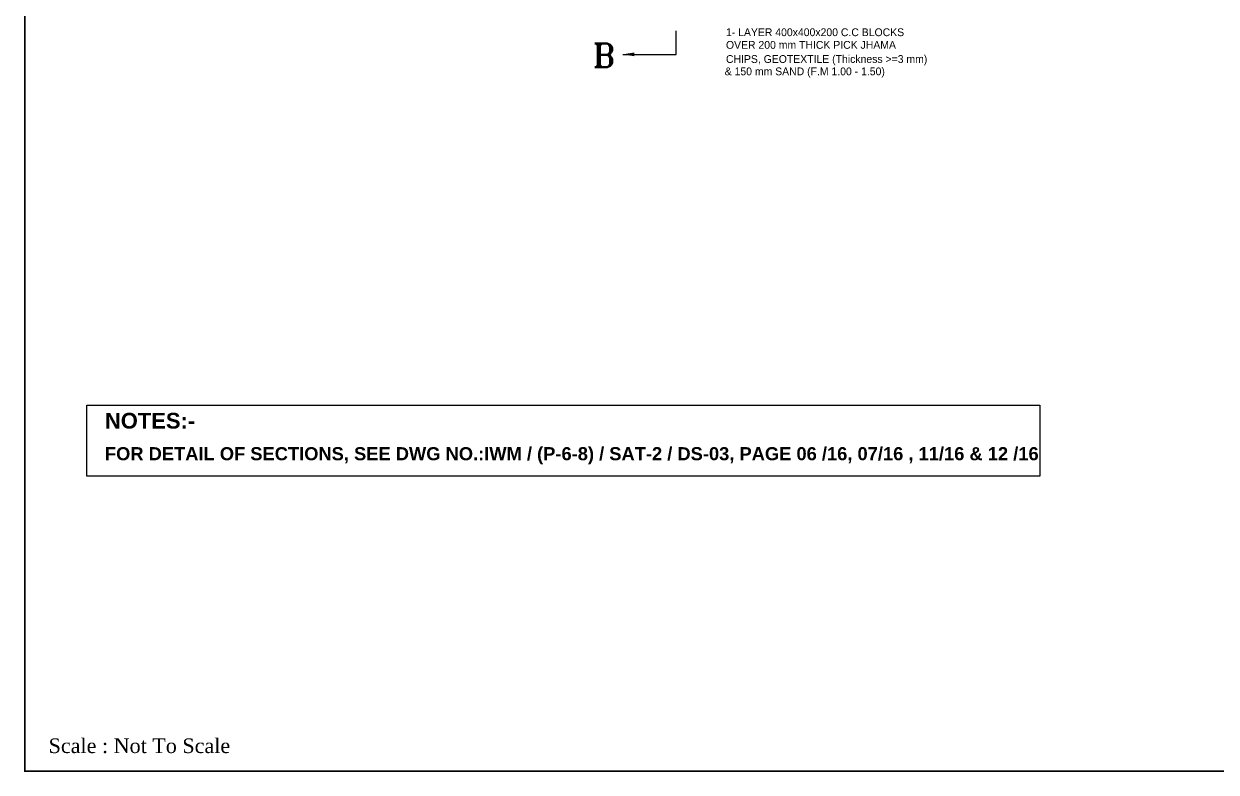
# Model space of a CAD drawing. Extents: x -377620 to 406987, y -326460 to -226264.
# Drawn here: x -106774 to -80816, y -270335 to -254042 of the extents above; entities that cross this region are included whole.
import ezdxf

# ---------------------------------------------------------------- set-up
doc = ezdxf.new("R2010")
doc.units = 0
doc.header["$LTSCALE"] = 300
doc.header["$MEASUREMENT"] = 0
doc.layers.add('LINE', color=7, linetype='CONTINUOUS')
doc.styles.add('BIG', font='ROMANT.SHX')
doc.dimstyles.new('3', dxfattribs={"dimtxt": 225, "dimasz": 350, "dimexe": 100, "dimexo": 25, "dimgap": 9, "dimtad": 0, "dimdec": 0, "dimzin": 0, "dimdsep": 46, "dimtxsty": 'Standard', "dimcen": 0, "dimclrd": 5, "dimclre": 6, "dimclrt": 256, "dimadec": 0, "dimazin": 0, "dimtfac": 1, "dimtdec": 0, "dimtofl": 0, "dimtmove": 2, "dimatfit": 3, "dimfxl": 1, "dimtolj": 1, "dimtzin": 0, "dimarcsym": 0})

# ---------------------------------------------------------------- blocks, each defined once
blk = doc.blocks.new('A$C3446779A')
at = {"layer": 'LINE'}
for s, p in [('1- LAYER 400x400x200 C.C BLOCKS', (0, 0)), ('OVER 200 mm THICK PICK JHAMA', (0, -275)), ('CHIPS, GEOTEXTILE (Thickness >=3 mm) ', (0, -583)), ('& 150 mm SAND (F.M 1.00 - 1.50)', (-27, -852))]:
    blk.add_text(s, height=170, dxfattribs=at).set_placement(p)

msp = doc.modelspace()

# ---------------------------------------------------------------- linework, layer by layer
at = {"layer": 'LINE', "color": 7, "lineweight": 40, "const_width": 42.8247}
msp.add_lwpolyline([(-106752.3522, -270313.1311), (-46247.1522, -270313.1311), (-46247.1522, -227527.3111), (-106752.3522, -227527.3111)], close=True, dxfattribs=at)
at = {"layer": 'LINE', "color": 7}
msp.add_lwpolyline([(-105404, -262347.5), (-84658, -262347.5), (-84658, -263892), (-105404, -263892)], close=True, dxfattribs=at)
msp.add_lwpolyline([(-76950.0269, -270313.1355), (-91873.9914, -270313.1355)], dxfattribs=at)
msp.add_lwpolyline([(-76950.0269, -270313.1355), (-91873.9914, -270313.1355)], dxfattribs=at)

# ---------------------------------------------------------------- block references
msp.add_blockref('A$C3446779A', (-91488.0493, -254309.4695), dxfattribs=at)

# ---------------------------------------------------------------- texts
at = {"layer": 'LINE', "color": 7, "style": 'BIG'}
msp.add_text('B', height=510, dxfattribs=at).set_placement((-94383.3482, -254982.8659))
at = {"layer": 'LINE', "color": 7}
for s, insert, char_height, width, attachment_point in [('{\\fArial|b1|i0|c0|p34;NOTES:-}', (-105008.9906, -262511.0873), 342.343613, 22851.527003, 1), ('{\\fArial|b1|i0|c0|p34;FOR DETAIL OF SECTIONS, SEE DWG NO.:IWM / (P-6-8) / SAT-2 / DS-03, PAGE 06 /16, 07/16 , 11/16 & 12 /16}', (-105008.9906, -263258.3158), 285.2863441, 20364.99062, 1), ('{\\fTimes New Roman|b0|i0|c0|p18;Scale : Not To Scale}', (-104257.7886, -269925.6149), 318.399938, 23569.937769, 8)]:
    msp.add_mtext(s, dxfattribs=dict(at, insert=insert, char_height=char_height, width=width, attachment_point=attachment_point))

# ---------------------------------------------------------------- leaders
msp.add_leader([(-93731.554, -254705.9985), (-92568.7274, -254705.9985), (-92568.7274, -254196.4619)], dimstyle='3', override={"dimtxt": 300, "dimasz": 250, "dimclrd": 7, "dimclre": 7, "dimclrt": 7}, dxfattribs=at)

doc.saveas('drawing.dxf')
